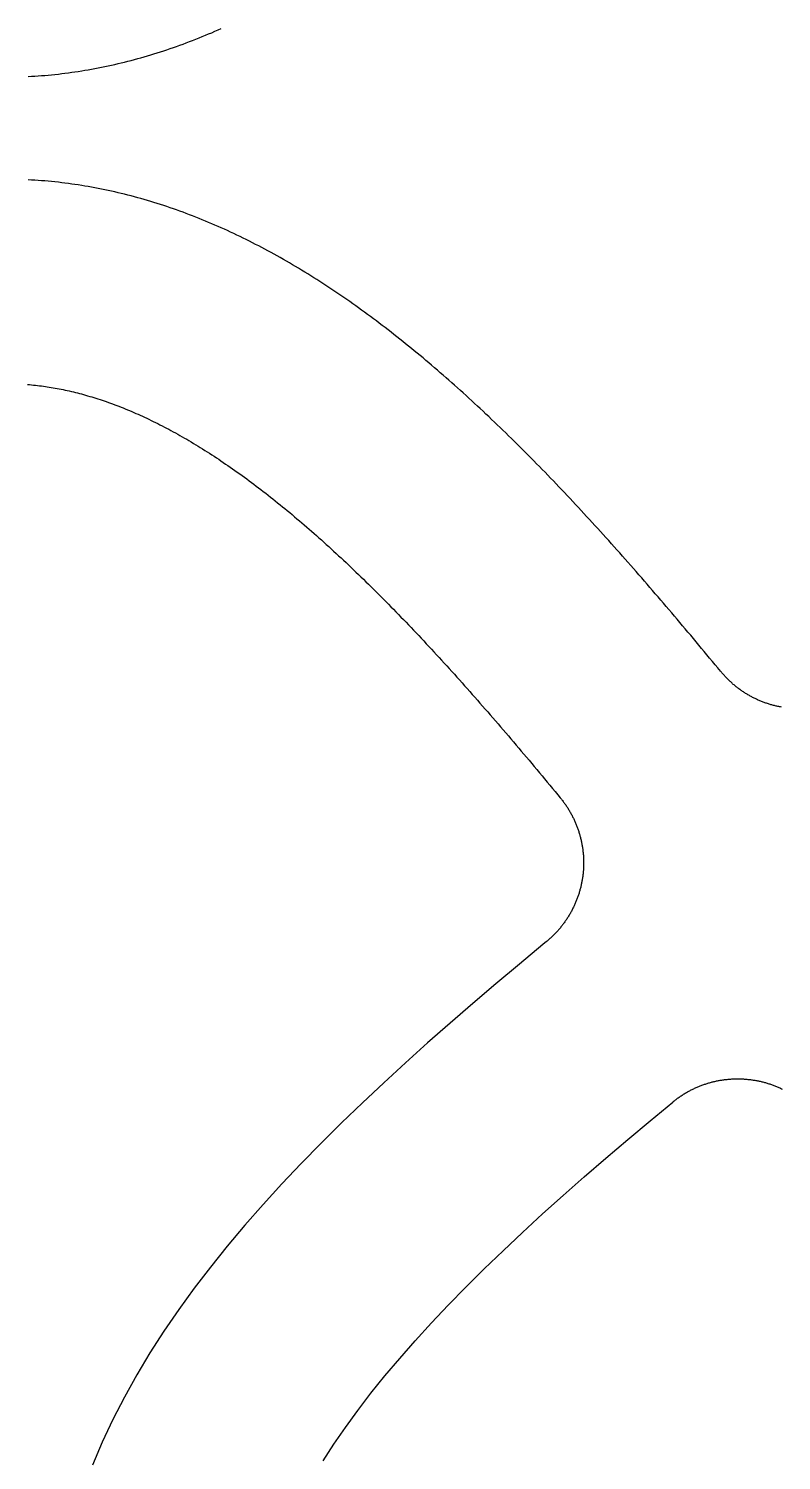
# Model space of a CAD drawing. Header units: millimetres. Extents: x 0 to 12, y 0 to 22.
# Drawn here: x 3.05 to 4.525, y 5.39 to 8.195 of the extents above; entities that cross this region are included whole.
import ezdxf

# ---------------------------------------------------------------- set-up
doc = ezdxf.new("R2010")
doc.units = ezdxf.units.MM
doc.layers.add('CUT_HOLE', color=3, linetype='Continuous')

msp = doc.modelspace()

# ---------------------------------------------------------------- linework, layer by layer
at = {"layer": 'CUT_HOLE'}
for points in [[(3.0493, 8.1013), (3.0558, 8.1016), (3.0624, 8.102), (3.069, 8.1025), (3.0755, 8.103), (3.0821, 8.1035), (3.0886, 8.1041), (3.0952, 8.1047), (3.1017, 8.1054), (3.1083, 8.1061), (3.1148, 8.1069), (3.1213, 8.1077), (3.1279, 8.1085), (3.1344, 8.1094), (3.1409, 8.1103), (3.1474, 8.1113), (3.154, 8.1123), (3.1605, 8.1134), (3.167, 8.1145), (3.1735, 8.1157), (3.18, 8.1169), (3.1864, 8.1181), (3.1929, 8.1194), (3.1994, 8.1207), (3.2059, 8.1221), (3.2123, 8.1235), (3.2188, 8.1249), (3.2252, 8.1264), (3.2317, 8.128), (3.2381, 8.1295), (3.2445, 8.1312), (3.2509, 8.1328), (3.2574, 8.1345), (3.2638, 8.1363), (3.2702, 8.138), (3.2766, 8.1399), (3.2829, 8.1417), (3.2893, 8.1436), (3.2957, 8.1456), (3.302, 8.1475), (3.3084, 8.1496), (3.3147, 8.1516), (3.3211, 8.1537), (3.3274, 8.1559), (3.3337, 8.158), (3.34, 8.1603), (3.3463, 8.1625), (3.3526, 8.1648), (3.3589, 8.1671), (3.3651, 8.1695), (3.3714, 8.1719), (3.3777, 8.1744), (3.3839, 8.1768), (3.3901, 8.1794), (3.3964, 8.1819), (3.4026, 8.1845), (3.4088, 8.1871), (3.415, 8.1898), (3.4212, 8.1925), (3.4274, 8.1952)], [(4.525, 6.8657), (4.5233, 6.866), (4.5216, 6.8663), (4.5199, 6.8667), (4.5182, 6.867), (4.5164, 6.8674), (4.5147, 6.8678), (4.513, 6.8682), (4.5113, 6.8687), (4.5096, 6.8691), (4.5079, 6.8696), (4.5062, 6.87), (4.5045, 6.8705), (4.5029, 6.871), (4.5012, 6.8715), (4.4995, 6.8721), (4.4978, 6.8726), (4.4962, 6.8732), (4.4945, 6.8737), (4.4929, 6.8743), (4.4912, 6.8749), (4.4896, 6.8755), (4.4879, 6.8762), (4.4863, 6.8768), (4.4847, 6.8775), (4.4831, 6.8782), (4.4814, 6.8789), (4.4798, 6.8796), (4.4782, 6.8803), (4.4766, 6.881), (4.475, 6.8818), (4.4735, 6.8825), (4.4719, 6.8833), (4.4703, 6.8841), (4.4687, 6.8849), (4.4672, 6.8857), (4.4656, 6.8865), (4.4641, 6.8874), (4.4626, 6.8882), (4.461, 6.8891), (4.4595, 6.89), (4.458, 6.8909), (4.4565, 6.8918), (4.455, 6.8927), (4.4535, 6.8936), (4.4521, 6.8946), (4.4506, 6.8955), (4.4491, 6.8965), (4.4477, 6.8975), (4.4462, 6.8985), (4.4448, 6.8995), (4.4434, 6.9005), (4.4419, 6.9016), (4.4405, 6.9026), (4.4391, 6.9037), (4.4378, 6.9048), (4.4364, 6.9058), (4.435, 6.9069), (4.4336, 6.908), (4.4323, 6.9092), (4.4309, 6.9103), (4.4296, 6.9114), (4.4283, 6.9126), (4.427, 6.9138), (4.4257, 6.915), (4.4244, 6.9161), (4.4231, 6.9173), (4.4218, 6.9186), (4.4206, 6.9198), (4.4193, 6.921), (4.4181, 6.9223), (4.4169, 6.9235), (4.4157, 6.9248), (4.4145, 6.9261), (4.4133, 6.9274), (4.4121, 6.9287), (4.4109, 6.93), (4.4098, 6.9313), (4.4086, 6.9326), (4.4075, 6.934), (4.4064, 6.9353), (4.4064, 6.9353), (4.4064, 6.9353), (4.4063, 6.9354), (4.4063, 6.9354), (4.4063, 6.9354), (4.4063, 6.9354), (4.4063, 6.9354), (4.4063, 6.9354), (4.4063, 6.9354), (4.4063, 6.9355), (4.4062, 6.9355), (4.4062, 6.9355), (4.4062, 6.9355), (4.4062, 6.9355), (4.4062, 6.9355), (4.4062, 6.9355), (4.4062, 6.9356), (4.4062, 6.9356), (4.4061, 6.9356), (4.4061, 6.9356), (4.4061, 6.9356), (4.4061, 6.9356), (4.4061, 6.9357), (4.4061, 6.9357), (4.4061, 6.9357), (4.4061, 6.9357), (4.406, 6.9357), (4.406, 6.9357), (4.406, 6.9357), (4.406, 6.9358), (4.406, 6.9358), (4.406, 6.9358), (4.406, 6.9358), (4.406, 6.9358), (4.4059, 6.9358), (4.4059, 6.9358), (4.4059, 6.9359), (4.4059, 6.9359), (4.4059, 6.9359), (4.4059, 6.9359), (4.4059, 6.9359), (4.4059, 6.9359), (4.4058, 6.936), (4.4058, 6.936), (4.4058, 6.936), (4.4058, 6.936), (4.4058, 6.936), (4.4058, 6.936), (4.4058, 6.936), (4.4058, 6.9361), (4.4057, 6.9361), (4.4057, 6.9361), (4.4057, 6.9361), (4.4057, 6.9361), (4.4057, 6.9361), (4.4057, 6.9361), (4.4057, 6.9362), (4.4057, 6.9362), (4.4056, 6.9362), (4.4056, 6.9362), (4.4056, 6.9362), (4.4056, 6.9362), (4.4056, 6.9363), (4.4056, 6.9363), (4.4056, 6.9363), (4.4056, 6.9363), (4.4055, 6.9363), (4.4055, 6.9363), (4.4055, 6.9363), (4.4055, 6.9364), (4.4055, 6.9364), (4.4055, 6.9364), (4.4055, 6.9364), (4.4055, 6.9364), (4.4054, 6.9364), (4.4054, 6.9364), (4.4054, 6.9365), (4.4054, 6.9365), (4.4054, 6.9365), (4.4054, 6.9365), (4.4054, 6.9365), (4.4054, 6.9365), (4.4053, 6.9366), (4.4053, 6.9366), (4.4053, 6.9366), (4.4053, 6.9366), (4.4053, 6.9366), (4.4053, 6.9366), (4.4053, 6.9366), (4.4053, 6.9367), (4.4053, 6.9367), (4.4052, 6.9367), (4.4052, 6.9367), (4.4052, 6.9367), (4.4052, 6.9367), (4.4052, 6.9367), (4.4052, 6.9368), (4.4052, 6.9368), (4.4052, 6.9368), (4.4051, 6.9368), (4.4051, 6.9368), (4.4051, 6.9368), (4.4051, 6.9369), (4.4051, 6.9369), (4.4051, 6.9369), (4.4051, 6.9369), (4.4051, 6.9369), (4.405, 6.9369), (4.405, 6.9369), (4.405, 6.937), (4.405, 6.937), (4.405, 6.937), (4.405, 6.937), (4.405, 6.937), (4.405, 6.937), (4.4049, 6.9371), (4.4049, 6.9371), (4.4049, 6.9371), (4.4049, 6.9371), (4.4049, 6.9371), (4.4049, 6.9371), (4.4049, 6.9371), (4.4049, 6.9372), (4.4048, 6.9372), (4.4048, 6.9372), (4.4048, 6.9372), (4.4048, 6.9372), (4.4048, 6.9372), (4.4048, 6.9372), (4.4048, 6.9373), (4.4048, 6.9373), (4.4047, 6.9373), (4.4047, 6.9373), (4.4047, 6.9373), (4.4047, 6.9373), (4.4047, 6.9374), (4.4047, 6.9374), (4.4047, 6.9374), (4.4047, 6.9374), (4.4046, 6.9374), (4.4046, 6.9374), (4.4046, 6.9374), (4.4046, 6.9375), (4.4046, 6.9375), (4.4046, 6.9375), (4.4046, 6.9375), (4.4046, 6.9375), (4.4045, 6.9375), (4.4045, 6.9375), (4.4045, 6.9376), (4.4045, 6.9376), (4.4045, 6.9376), (4.4045, 6.9376), (4.4045, 6.9376), (4.4045, 6.9376), (4.4044, 6.9377), (4.4044, 6.9377), (4.4044, 6.9377), (4.4044, 6.9377), (4.4044, 6.9377), (4.4044, 6.9377), (4.4044, 6.9377), (4.4044, 6.9378), (4.4043, 6.9378), (4.4043, 6.9378), (4.4043, 6.9378), (4.4043, 6.9378), (4.4043, 6.9378), (4.4043, 6.9378), (4.4043, 6.9379), (4.4043, 6.9379), (4.4042, 6.9379), (4.4042, 6.9379), (4.4042, 6.9379), (4.4042, 6.9379), (4.4042, 6.938), (4.4042, 6.938), (4.4042, 6.938), (4.4042, 6.938), (4.4041, 6.938), (4.4041, 6.938), (4.4041, 6.938), (4.4041, 6.9381), (4.4041, 6.9381), (4.4041, 6.9381), (4.4041, 6.9381), (4.4041, 6.9381), (4.404, 6.9381), (4.404, 6.9381), (4.404, 6.9382), (4.404, 6.9382), (4.404, 6.9382), (4.404, 6.9382), (4.404, 6.9382), (4.404, 6.9382), (4.404, 6.9383), (4.4039, 6.9383), (4.4039, 6.9383), (4.4039, 6.9383), (4.4039, 6.9383), (4.4039, 6.9383), (4.4039, 6.9383), (4.4039, 6.9384), (4.4039, 6.9384), (4.4038, 6.9384), (4.4038, 6.9384), (4.4038, 6.9384), (4.4038, 6.9384), (4.4038, 6.9384), (4.4038, 6.9385), (4.4038, 6.9385), (4.4038, 6.9385), (4.4037, 6.9385), (4.4037, 6.9385), (4.4037, 6.9385), (4.4037, 6.9386), (4.4037, 6.9386), (4.4037, 6.9386), (4.4037, 6.9386), (4.4037, 6.9386), (4.4036, 6.9386), (4.4036, 6.9386), (4.4036, 6.9387), (4.4036, 6.9387), (4.4036, 6.9387), (4.4036, 6.9387), (4.4036, 6.9387), (4.4036, 6.9387), (4.4035, 6.9387), (4.4035, 6.9388), (4.4035, 6.9388), (4.4035, 6.9388), (4.4035, 6.9388), (4.4035, 6.9388), (4.4035, 6.9388), (4.4035, 6.9389), (4.4034, 6.9389), (4.4034, 6.9389), (4.4034, 6.9389), (4.4034, 6.9389), (4.4034, 6.9389), (4.4034, 6.9389), (4.4034, 6.939), (4.4034, 6.939), (4.4033, 6.939), (4.4033, 6.939), (4.4033, 6.939), (4.4033, 6.939), (4.4033, 6.9391), (4.4033, 6.9391), (4.4033, 6.9391), (4.4033, 6.9391), (4.4032, 6.9391), (4.4032, 6.9391), (4.4032, 6.9391), (4.4032, 6.9392), (4.4032, 6.9392), (4.4032, 6.9392), (4.4032, 6.9392), (4.4032, 6.9392), (4.4031, 6.9392), (4.4031, 6.9392), (4.4031, 6.9393), (4.4031, 6.9393), (4.4031, 6.9393), (4.4031, 6.9393), (4.4031, 6.9393), (4.4031, 6.9393), (4.403, 6.9394), (4.403, 6.9394), (4.403, 6.9394), (4.403, 6.9394), (4.403, 6.9394), (4.403, 6.9394), (4.403, 6.9394), (4.403, 6.9395), (4.4029, 6.9395), (4.4029, 6.9395), (4.4029, 6.9395), (4.4029, 6.9395), (4.4029, 6.9395), (4.4029, 6.9395), (4.4029, 6.9396), (4.4029, 6.9396), (4.4028, 6.9396), (4.4028, 6.9396), (4.4028, 6.9396), (4.4028, 6.9396), (4.4028, 6.9397), (4.4028, 6.9397), (4.4028, 6.9397), (4.4028, 6.9397), (4.4027, 6.9397), (4.4027, 6.9397), (4.4027, 6.9397), (4.4027, 6.9398), (4.4027, 6.9398), (4.4027, 6.9398), (4.4027, 6.9398), (4.4027, 6.9398), (4.4026, 6.9398), (4.4026, 6.9398), (4.4026, 6.9399), (4.4026, 6.9399), (4.4026, 6.9399), (4.4026, 6.9399), (4.4026, 6.9399), (4.4026, 6.9399), (4.4026, 6.94), (4.4025, 6.94), (4.4025, 6.94), (4.4025, 6.94), (4.4025, 6.94), (4.4025, 6.94), (4.4025, 6.94), (4.4025, 6.9401), (4.4025, 6.9401), (4.4024, 6.9401), (4.4024, 6.9401), (4.4024, 6.9401), (4.4024, 6.9401), (4.4024, 6.9401), (4.4024, 6.9402), (4.4024, 6.9402), (4.4024, 6.9402), (4.4023, 6.9402), (4.4023, 6.9402), (4.4023, 6.9402), (4.4023, 6.9403), (4.4023, 6.9403), (4.4023, 6.9403), (4.4023, 6.9403), (4.4023, 6.9403), (4.4022, 6.9403), (4.4022, 6.9403), (4.4022, 6.9404), (4.4022, 6.9404), (4.4022, 6.9404), (4.4022, 6.9404), (4.4022, 6.9404), (4.4022, 6.9404), (4.4021, 6.9404), (4.4021, 6.9405), (4.4021, 6.9405), (4.4021, 6.9405), (4.4021, 6.9405), (4.4021, 6.9405), (4.4021, 6.9405), (4.4021, 6.9406), (4.402, 6.9406), (4.402, 6.9406), (4.402, 6.9406), (4.402, 6.9406), (4.402, 6.9406), (4.402, 6.9406), (4.402, 6.9407), (4.402, 6.9407), (4.4019, 6.9407), (4.4019, 6.9407), (4.4019, 6.9407), (4.4019, 6.9407), (4.4019, 6.9407), (4.4019, 6.9408), (4.4019, 6.9408), (4.4019, 6.9408), (4.4018, 6.9408), (4.4018, 6.9408), (4.4018, 6.9408), (4.4018, 6.9409), (4.4018, 6.9409), (4.4018, 6.9409), (4.4018, 6.9409), (4.4018, 6.9409), (4.4017, 6.9409), (4.4017, 6.9409), (4.4017, 6.941), (4.4017, 6.941), (4.4017, 6.941), (4.4017, 6.941), (4.4017, 6.941), (4.4017, 6.941), (4.4016, 6.941), (4.4016, 6.9411), (4.4016, 6.9411), (4.4016, 6.9411), (4.4016, 6.9411), (4.4016, 6.9411), (4.4016, 6.9411), (4.4016, 6.9412), (4.4015, 6.9412), (4.4015, 6.9412), (4.4015, 6.9412), (4.4015, 6.9412), (4.4015, 6.9412), (4.4015, 6.9412), (4.4015, 6.9413), (4.4015, 6.9413), (4.4014, 6.9413), (4.4014, 6.9413), (4.4014, 6.9413), (4.4014, 6.9413), (4.4014, 6.9413), (4.4014, 6.9414), (4.4014, 6.9414), (4.4014, 6.9414), (4.4013, 6.9414), (4.4013, 6.9414), (4.4013, 6.9414), (4.4013, 6.9415), (4.4013, 6.9415), (4.4013, 6.9415), (4.4013, 6.9415), (4.4013, 6.9415), (4.4012, 6.9415), (4.4012, 6.9415), (4.4012, 6.9416), (4.4012, 6.9416), (4.4012, 6.9416), (4.4012, 6.9416), (4.4012, 6.9416), (4.4012, 6.9416), (4.4012, 6.9417), (4.4011, 6.9417), (4.4011, 6.9417), (4.4011, 6.9417), (4.4011, 6.9417), (4.4011, 6.9417), (4.4011, 6.9417), (4.4011, 6.9418), (4.4011, 6.9418), (4.401, 6.9418), (4.401, 6.9418), (4.401, 6.9418), (4.401, 6.9418), (4.401, 6.9418), (4.401, 6.9419), (4.401, 6.9419), (4.401, 6.9419), (4.4009, 6.9419), (4.4009, 6.9419), (4.4009, 6.9419), (4.4009, 6.942), (4.4009, 6.942), (4.4009, 6.942), (4.4009, 6.942), (4.4009, 6.942), (4.4008, 6.942), (4.4008, 6.942), (4.4008, 6.9421), (4.4008, 6.9421), (4.4008, 6.9421), (4.4008, 6.9421), (4.4008, 6.9421), (4.4008, 6.9421), (4.4007, 6.9421), (4.4007, 6.9422), (4.4007, 6.9422), (4.4007, 6.9422), (4.4007, 6.9422), (4.4007, 6.9422), (4.4007, 6.9422), (4.4007, 6.9423), (4.4006, 6.9423), (4.4006, 6.9423), (4.4006, 6.9423), (4.4006, 6.9423), (4.4006, 6.9423), (4.4006, 6.9423), (4.4006, 6.9424), (4.4006, 6.9424), (4.4005, 6.9424), (4.4005, 6.9424), (4.4005, 6.9424), (4.4005, 6.9424), (4.4005, 6.9424), (4.4005, 6.9425), (4.4005, 6.9425), (4.4005, 6.9425), (4.4004, 6.9425), (4.4004, 6.9425), (4.4004, 6.9425), (4.4004, 6.9425), (4.4004, 6.9425), (4.3951, 6.9489), (4.3898, 6.9553), (4.3845, 6.9618), (4.3792, 6.9681), (4.3739, 6.9745), (4.3686, 6.9809), (4.3633, 6.9873), (4.358, 6.9937), (4.3527, 7), (4.3474, 7.0064), (4.342, 7.0127), (4.3367, 7.019), (4.3314, 7.0253), (4.3261, 7.0316), (4.3208, 7.038), (4.3154, 7.0442), (4.3101, 7.0505), (4.3048, 7.0568), (4.2994, 7.0631), (4.2941, 7.0693), (4.2887, 7.0755), (4.2834, 7.0818), (4.278, 7.088), (4.2727, 7.0942), (4.2673, 7.1004), (4.262, 7.1066), (4.2566, 7.1128), (4.2513, 7.1189), (4.2459, 7.1251), (4.2405, 7.1312), (4.2352, 7.1373), (4.2298, 7.1434), (4.2244, 7.1495), (4.2191, 7.1556), (4.2137, 7.1617), (4.2083, 7.1678), (4.2029, 7.1738), (4.1975, 7.1798), (4.1921, 7.1859), (4.1868, 7.1919), (4.1814, 7.1979), (4.176, 7.2038), (4.1706, 7.2098), (4.1652, 7.2158), (4.1597, 7.2217), (4.1543, 7.2276), (4.1489, 7.2335), (4.1435, 7.2394), (4.1381, 7.2453), (4.1327, 7.2511), (4.1272, 7.257), (4.1218, 7.2628), (4.1164, 7.2686), (4.1109, 7.2744), (4.1055, 7.2802), (4.1001, 7.286), (4.0946, 7.2917), (4.0892, 7.2974), (4.0837, 7.3032), (4.0783, 7.3089), (4.0728, 7.3145), (4.0673, 7.3202), (4.0619, 7.3258), (4.0564, 7.3315), (4.0509, 7.3371), (4.0455, 7.3427), (4.04, 7.3482), (4.0345, 7.3538), (4.029, 7.3593), (4.0235, 7.3648), (4.018, 7.3703), (4.0125, 7.3758), (4.007, 7.3813), (4.0015, 7.3867), (3.996, 7.3921), (3.9905, 7.3975), (3.985, 7.4029), (3.9794, 7.4083), (3.9739, 7.4136), (3.9684, 7.419), (3.9628, 7.4243), (3.9573, 7.4295), (3.9518, 7.4348), (3.9462, 7.44), (3.9406, 7.4453), (3.9351, 7.4505), (3.9295, 7.4556), (3.924, 7.4608), (3.9184, 7.4659), (3.9128, 7.471), (3.9072, 7.4761), (3.9016, 7.4812), (3.896, 7.4862), (3.8904, 7.4913), (3.8848, 7.4963), (3.8792, 7.5012), (3.8736, 7.5062), (3.868, 7.5111), (3.8624, 7.516), (3.8567, 7.5209), (3.8511, 7.5258), (3.8455, 7.5306), (3.8398, 7.5355), (3.8342, 7.5403), (3.8285, 7.545), (3.8229, 7.5498), (3.8172, 7.5545), (3.8115, 7.5592), (3.8058, 7.5639), (3.8001, 7.5685), (3.7945, 7.5731), (3.7888, 7.5777), (3.7831, 7.5823), (3.7773, 7.5868), (3.7716, 7.5914), (3.7659, 7.5959), (3.7602, 7.6003), (3.7544, 7.6048), (3.7487, 7.6092), (3.7429, 7.6136), (3.7372, 7.618), (3.7314, 7.6223), (3.7257, 7.6266), (3.7199, 7.6309), (3.7141, 7.6352), (3.7083, 7.6394), (3.7025, 7.6436), (3.6967, 7.6478), (3.6909, 7.6519), (3.6851, 7.6561), (3.6793, 7.6602), (3.6734, 7.6642), (3.6676, 7.6683), (3.6618, 7.6723), (3.6559, 7.6763), (3.65, 7.6802), (3.6442, 7.6841), (3.6383, 7.688), (3.6324, 7.6919), (3.6265, 7.6957), (3.6206, 7.6995), (3.6147, 7.7033), (3.6088, 7.7071), (3.6029, 7.7108), (3.5969, 7.7145), (3.591, 7.7181), (3.585, 7.7218), (3.5791, 7.7254), (3.5731, 7.7289), (3.5672, 7.7325), (3.5612, 7.736), (3.5552, 7.7394), (3.5492, 7.7429), (3.5432, 7.7463), (3.5372, 7.7497), (3.5311, 7.753), (3.5251, 7.7563), (3.5191, 7.7596), (3.513, 7.7629), (3.507, 7.7661), (3.5009, 7.7692), (3.4948, 7.7724), (3.4887, 7.7755), (3.4826, 7.7786), (3.4765, 7.7816), (3.4704, 7.7847), (3.4643, 7.7876), (3.4582, 7.7906), (3.452, 7.7935), (3.4459, 7.7964), (3.4397, 7.7992), (3.4336, 7.802), (3.4274, 7.8048), (3.4212, 7.8075), (3.415, 7.8102), (3.4088, 7.8129), (3.4026, 7.8155), (3.3964, 7.8181), (3.3901, 7.8206), (3.3839, 7.8232), (3.3777, 7.8256), (3.3714, 7.8281), (3.3651, 7.8305), (3.3589, 7.8329), (3.3526, 7.8352), (3.3463, 7.8375), (3.34, 7.8397), (3.3337, 7.842), (3.3274, 7.8441), (3.3211, 7.8463), (3.3147, 7.8484), (3.3084, 7.8504), (3.302, 7.8525), (3.2957, 7.8544), (3.2893, 7.8564), (3.2829, 7.8583), (3.2766, 7.8601), (3.2702, 7.862), (3.2638, 7.8637), (3.2574, 7.8655), (3.2509, 7.8672), (3.2445, 7.8688), (3.2381, 7.8705), (3.2317, 7.872), (3.2252, 7.8736), (3.2188, 7.8751), (3.2123, 7.8765), (3.2059, 7.8779), (3.1994, 7.8793), (3.1929, 7.8806), (3.1864, 7.8819), (3.18, 7.8831), (3.1735, 7.8843), (3.167, 7.8855), (3.1605, 7.8866), (3.154, 7.8877), (3.1474, 7.8887), (3.1409, 7.8897), (3.1344, 7.8906), (3.1279, 7.8915), (3.1213, 7.8923), (3.1148, 7.8931), (3.1083, 7.8939), (3.1017, 7.8946), (3.0952, 7.8953), (3.0886, 7.8959), (3.0821, 7.8965), (3.0755, 7.897), (3.069, 7.8975), (3.0624, 7.898), (3.0558, 7.8984), (3.0493, 7.8987)], [(3.048, 7.4979), (3.0518, 7.4976), (3.0557, 7.4972), (3.0596, 7.4968), (3.0634, 7.4964), (3.0673, 7.496), (3.0712, 7.4955), (3.075, 7.495), (3.0789, 7.4945), (3.0828, 7.4939), (3.0867, 7.4933), (3.0906, 7.4927), (3.0945, 7.4921), (3.0984, 7.4914), (3.1023, 7.4907), (3.1062, 7.49), (3.1101, 7.4892), (3.1141, 7.4885), (3.118, 7.4877), (3.1219, 7.4868), (3.1259, 7.486), (3.1298, 7.4851), (3.1338, 7.4842), (3.1377, 7.4832), (3.1417, 7.4822), (3.1457, 7.4812), (3.1497, 7.4802), (3.1537, 7.4792), (3.1577, 7.4781), (3.1617, 7.4769), (3.1657, 7.4758), (3.1697, 7.4746), (3.1738, 7.4734), (3.1778, 7.4722), (3.1819, 7.4709), (3.1859, 7.4696), (3.19, 7.4683), (3.1941, 7.467), (3.1981, 7.4656), (3.2022, 7.4642), (3.2063, 7.4627), (3.2104, 7.4613), (3.2145, 7.4598), (3.2187, 7.4582), (3.2228, 7.4567), (3.2269, 7.4551), (3.2311, 7.4535), (3.2353, 7.4518), (3.2394, 7.4501), (3.2436, 7.4484), (3.2478, 7.4467), (3.252, 7.4449), (3.2562, 7.4431), (3.2604, 7.4413), (3.2646, 7.4394), (3.2689, 7.4375), (3.2731, 7.4356), (3.2773, 7.4336), (3.2816, 7.4316), (3.2859, 7.4296), (3.2902, 7.4275), (3.2944, 7.4254), (3.2987, 7.4233), (3.303, 7.4212), (3.3073, 7.419), (3.3117, 7.4168), (3.316, 7.4145), (3.3203, 7.4123), (3.3247, 7.41), (3.329, 7.4076), (3.3334, 7.4053), (3.3378, 7.4029), (3.3422, 7.4004), (3.3466, 7.398), (3.3509, 7.3955), (3.3554, 7.3929), (3.3598, 7.3904), (3.3642, 7.3878), (3.3686, 7.3852), (3.3731, 7.3825), (3.3775, 7.3798), (3.382, 7.3771), (3.3864, 7.3743), (3.3909, 7.3716), (3.3954, 7.3687), (3.3999, 7.3659), (3.4044, 7.363), (3.4089, 7.3601), (3.4134, 7.3572), (3.4179, 7.3542), (3.4225, 7.3512), (3.427, 7.3482), (3.4315, 7.3451), (3.4361, 7.342), (3.4407, 7.3389), (3.4452, 7.3357), (3.4498, 7.3325), (3.4544, 7.3293), (3.459, 7.326), (3.4636, 7.3228), (3.4682, 7.3194), (3.4728, 7.3161), (3.4774, 7.3127), (3.482, 7.3093), (3.4867, 7.3059), (3.4913, 7.3024), (3.4959, 7.2989), (3.5006, 7.2954), (3.5052, 7.2918), (3.5099, 7.2882), (3.5146, 7.2846), (3.5193, 7.281), (3.5239, 7.2773), (3.5286, 7.2736), (3.5333, 7.2698), (3.538, 7.2661), (3.5427, 7.2623), (3.5475, 7.2584), (3.5522, 7.2546), (3.5569, 7.2507), (3.5616, 7.2468), (3.5664, 7.2428), (3.5711, 7.2388), (3.5759, 7.2348), (3.5806, 7.2308), (3.5854, 7.2267), (3.5901, 7.2226), (3.5949, 7.2185), (3.5997, 7.2144), (3.6045, 7.2102), (3.6093, 7.206), (3.6141, 7.2018), (3.6189, 7.1975), (3.6237, 7.1932), (3.6285, 7.1889), (3.6333, 7.1846), (3.6381, 7.1802), (3.6429, 7.1758), (3.6477, 7.1714), (3.6526, 7.1669), (3.6574, 7.1624), (3.6623, 7.1579), (3.6671, 7.1534), (3.672, 7.1488), (3.6768, 7.1443), (3.6817, 7.1397), (3.6865, 7.135), (3.6914, 7.1304), (3.6963, 7.1257), (3.7012, 7.121), (3.706, 7.1162), (3.7109, 7.1115), (3.7158, 7.1067), (3.7207, 7.1018), (3.7256, 7.097), (3.7305, 7.0921), (3.7354, 7.0873), (3.7403, 7.0823), (3.7452, 7.0774), (3.7502, 7.0725), (3.7551, 7.0675), (3.76, 7.0625), (3.7649, 7.0574), (3.7699, 7.0524), (3.7748, 7.0473), (3.7797, 7.0422), (3.7847, 7.0371), (3.7896, 7.0319), (3.7946, 7.0268), (3.7995, 7.0216), (3.8045, 7.0163), (3.8095, 7.0111), (3.8144, 7.0058), (3.8194, 7.0006), (3.8244, 6.9953), (3.8293, 6.9899), (3.8343, 6.9846), (3.8393, 6.9792), (3.8443, 6.9738), (3.8493, 6.9684), (3.8543, 6.963), (3.8593, 6.9576), (3.8643, 6.9521), (3.8692, 6.9466), (3.8743, 6.9411), (3.8793, 6.9356), (3.8843, 6.93), (3.8893, 6.9245), (3.8943, 6.9189), (3.8993, 6.9133), (3.9043, 6.9076), (3.9094, 6.902), (3.9144, 6.8963), (3.9194, 6.8907), (3.9244, 6.885), (3.9295, 6.8793), (3.9345, 6.8735), (3.9395, 6.8678), (3.9446, 6.862), (3.9496, 6.8562), (3.9547, 6.8504), (3.9597, 6.8446), (3.9648, 6.8388), (3.9698, 6.8329), (3.9749, 6.827), (3.9799, 6.8212), (3.985, 6.8153), (3.9901, 6.8093), (3.9951, 6.8034), (4.0002, 6.7975), (4.0053, 6.7915), (4.0104, 6.7855), (4.0154, 6.7795), (4.0205, 6.7735), (4.0256, 6.7675), (4.0307, 6.7615), (4.0358, 6.7554), (4.0408, 6.7494), (4.0459, 6.7433), (4.051, 6.7372), (4.0561, 6.7311), (4.0612, 6.725), (4.0663, 6.7188), (4.0714, 6.7127), (4.0765, 6.7066), (4.0816, 6.7004), (4.0867, 6.6942), (4.0918, 6.688), (4.093, 6.6867), (4.0941, 6.6853), (4.0951, 6.6839), (4.0962, 6.6825), (4.0973, 6.6811), (4.0983, 6.6797), (4.0994, 6.6783), (4.1004, 6.6769), (4.1014, 6.6754), (4.1024, 6.674), (4.1034, 6.6725), (4.1044, 6.6711), (4.1053, 6.6696), (4.1063, 6.6681), (4.1072, 6.6667), (4.1081, 6.6652), (4.1091, 6.6637), (4.1099, 6.6621), (4.1108, 6.6606), (4.1117, 6.6591), (4.1126, 6.6576), (4.1134, 6.656), (4.1142, 6.6545), (4.115, 6.6529), (4.1158, 6.6514), (4.1166, 6.6498), (4.1174, 6.6482), (4.1182, 6.6466), (4.1189, 6.645), (4.1197, 6.6435), (4.1204, 6.6419), (4.1211, 6.6402), (4.1218, 6.6386), (4.1224, 6.637), (4.1231, 6.6354), (4.1238, 6.6338), (4.1244, 6.6321), (4.125, 6.6305), (4.1256, 6.6288), (4.1262, 6.6272), (4.1268, 6.6255), (4.1273, 6.6238), (4.1279, 6.6222), (4.1284, 6.6205), (4.1289, 6.6188), (4.1294, 6.6171), (4.1299, 6.6155), (4.1304, 6.6138), (4.1309, 6.6121), (4.1313, 6.6104), (4.1317, 6.6087), (4.1321, 6.607), (4.1325, 6.6052), (4.1329, 6.6035), (4.1333, 6.6018), (4.1336, 6.6001), (4.134, 6.5984), (4.1343, 6.5966), (4.1346, 6.5949), (4.1349, 6.5932), (4.1352, 6.5915), (4.1354, 6.5897), (4.1357, 6.588), (4.1359, 6.5862), (4.1361, 6.5845), (4.1363, 6.5828), (4.1365, 6.581), (4.1367, 6.5793), (4.1368, 6.5775), (4.137, 6.5758), (4.1371, 6.574), (4.1372, 6.5723), (4.1373, 6.5705), (4.1374, 6.5687), (4.1375, 6.567), (4.1375, 6.5652), (4.1375, 6.5635), (4.1375, 6.5617), (4.1375, 6.56), (4.1375, 6.5582), (4.1375, 6.5565), (4.1375, 6.5547), (4.1374, 6.5529), (4.1373, 6.5512), (4.1372, 6.5494), (4.1371, 6.5477), (4.137, 6.5459), (4.1369, 6.5442), (4.1367, 6.5424), (4.1365, 6.5407), (4.1364, 6.5389), (4.1362, 6.5372), (4.1359, 6.5355), (4.1357, 6.5337), (4.1355, 6.532), (4.1352, 6.5302), (4.1349, 6.5285), (4.1346, 6.5268), (4.1343, 6.525), (4.134, 6.5233), (4.1337, 6.5216), (4.1333, 6.5199), (4.133, 6.5182), (4.1326, 6.5164), (4.1322, 6.5147), (4.1318, 6.513), (4.1313, 6.5113), (4.1309, 6.5096), (4.1304, 6.5079), (4.13, 6.5062), (4.1295, 6.5045), (4.129, 6.5029), (4.1285, 6.5012), (4.1279, 6.4995), (4.1274, 6.4978), (4.1268, 6.4962), (4.1263, 6.4945), (4.1257, 6.4929), (4.1251, 6.4912), (4.1245, 6.4896), (4.1238, 6.4879), (4.1232, 6.4863), (4.1225, 6.4847), (4.1218, 6.4831), (4.1211, 6.4814), (4.1204, 6.4798), (4.1197, 6.4782), (4.119, 6.4766), (4.1182, 6.475), (4.1175, 6.4735), (4.1167, 6.4719), (4.1159, 6.4703), (4.1151, 6.4687), (4.1143, 6.4672), (4.1135, 6.4656), (4.1126, 6.4641), (4.1118, 6.4626), (4.1109, 6.461), (4.11, 6.4595), (4.1091, 6.458), (4.1082, 6.4565), (4.1073, 6.455), (4.1064, 6.4535), (4.1054, 6.4521), (4.1045, 6.4506), (4.1035, 6.4491), (4.1025, 6.4477), (4.1015, 6.4462), (4.1005, 6.4448), (4.0995, 6.4434), (4.0984, 6.4419), (4.0974, 6.4405), (4.0963, 6.4391), (4.0952, 6.4378), (4.0942, 6.4364), (4.0931, 6.435), (4.092, 6.4336), (4.0908, 6.4323), (4.0897, 6.4309), (4.0886, 6.4296), (4.0874, 6.4283), (4.0862, 6.427), (4.085, 6.4257), (4.0839, 6.4244), (4.0827, 6.4231), (4.0814, 6.4218), (4.0802, 6.4206), (4.079, 6.4193), (4.0777, 6.4181), (4.0765, 6.4169), (4.0752, 6.4157), (4.0739, 6.4145), (4.0726, 6.4133), (4.0713, 6.4121), (4.07, 6.4109), (4.0687, 6.4098), (4.0674, 6.4086), (4.066, 6.4075), (4.0647, 6.4064), (4.0647, 6.4064), (4.0577, 6.4006), (4.0576, 6.4005), (4.0575, 6.4004), (4.0575, 6.4004), (4.0116, 6.3623), (3.9658, 6.3239), (3.9205, 6.2854), (3.8759, 6.2467), (3.8318, 6.2079), (3.7884, 6.169), (3.7458, 6.1299), (3.7041, 6.0906), (3.6631, 6.0512), (3.6232, 6.0115), (3.5842, 5.9717), (3.5463, 5.9316), (3.5095, 5.8913), (3.4739, 5.8507), (3.4394, 5.8098), (3.4063, 5.7687), (3.3745, 5.7272), (3.3441, 5.6853), (3.3151, 5.6431), (3.2877, 5.6005), (3.2618, 5.5574), (3.2376, 5.5139), (3.2151, 5.47), (3.1944, 5.4256), (3.1755, 5.3807)], [(3.6273, 5.3891), (3.6482, 5.4216), (3.6708, 5.4546), (3.695, 5.4879), (3.7208, 5.5215), (3.7482, 5.5555), (3.7771, 5.5898), (3.8074, 5.6244), (3.8392, 5.6592), (3.8724, 5.6943), (3.907, 5.7296), (3.9428, 5.7651), (3.9798, 5.8008), (4.018, 5.8367), (4.0573, 5.8728), (4.0976, 5.909), (4.1389, 5.9453), (4.181, 5.9818), (4.224, 6.0185), (4.2678, 6.0552), (4.3121, 6.0919), (4.3133, 6.093), (4.3147, 6.0941), (4.3161, 6.0951), (4.3175, 6.0962), (4.3189, 6.0973), (4.3203, 6.0983), (4.3217, 6.0994), (4.3231, 6.1004), (4.3246, 6.1014), (4.326, 6.1024), (4.3275, 6.1034), (4.3289, 6.1044), (4.3304, 6.1053), (4.3319, 6.1063), (4.3333, 6.1072), (4.3348, 6.1081), (4.3363, 6.1091), (4.3379, 6.1099), (4.3394, 6.1108), (4.3409, 6.1117), (4.3424, 6.1126), (4.344, 6.1134), (4.3455, 6.1142), (4.3471, 6.115), (4.3486, 6.1158), (4.3502, 6.1166), (4.3518, 6.1174), (4.3534, 6.1182), (4.355, 6.1189), (4.3565, 6.1197), (4.3581, 6.1204), (4.3598, 6.1211), (4.3614, 6.1218), (4.363, 6.1224), (4.3646, 6.1231), (4.3662, 6.1238), (4.3679, 6.1244), (4.3695, 6.125), (4.3712, 6.1256), (4.3728, 6.1262), (4.3745, 6.1268), (4.3762, 6.1273), (4.3778, 6.1279), (4.3795, 6.1284), (4.3812, 6.1289), (4.3829, 6.1294), (4.3845, 6.1299), (4.3862, 6.1304), (4.3879, 6.1309), (4.3896, 6.1313), (4.3913, 6.1317), (4.393, 6.1321), (4.3948, 6.1325), (4.3965, 6.1329), (4.3982, 6.1333), (4.3999, 6.1336), (4.4016, 6.134), (4.4034, 6.1343), (4.4051, 6.1346), (4.4068, 6.1349), (4.4085, 6.1352), (4.4103, 6.1354), (4.412, 6.1357), (4.4138, 6.1359), (4.4155, 6.1361), (4.4172, 6.1363), (4.419, 6.1365), (4.4207, 6.1367), (4.4225, 6.1368), (4.4242, 6.137), (4.426, 6.1371), (4.4277, 6.1372), (4.4295, 6.1373), (4.4313, 6.1374), (4.433, 6.1375), (4.4348, 6.1375), (4.4365, 6.1375), (4.4383, 6.1375), (4.44, 6.1375), (4.4418, 6.1375), (4.4435, 6.1375), (4.4453, 6.1375), (4.4471, 6.1374), (4.4488, 6.1373), (4.4506, 6.1372), (4.4523, 6.1371), (4.4541, 6.137), (4.4558, 6.1369), (4.4576, 6.1367), (4.4593, 6.1365), (4.4611, 6.1364), (4.4628, 6.1362), (4.4645, 6.1359), (4.4663, 6.1357), (4.468, 6.1355), (4.4698, 6.1352), (4.4715, 6.1349), (4.4732, 6.1346), (4.475, 6.1343), (4.4767, 6.134), (4.4784, 6.1337), (4.4801, 6.1333), (4.4818, 6.133), (4.4836, 6.1326), (4.4853, 6.1322), (4.487, 6.1318), (4.4887, 6.1313), (4.4904, 6.1309), (4.4921, 6.1304), (4.4938, 6.13), (4.4955, 6.1295), (4.4971, 6.129), (4.4988, 6.1285), (4.5005, 6.1279), (4.5022, 6.1274), (4.5038, 6.1268), (4.5055, 6.1263), (4.5071, 6.1257), (4.5088, 6.1251), (4.5104, 6.1245), (4.5121, 6.1238), (4.5137, 6.1232), (4.5153, 6.1225), (4.5169, 6.1218), (4.5186, 6.1211), (4.5202, 6.1204), (4.5218, 6.1197), (4.5234, 6.119), (4.525, 6.1182), (4.5265, 6.1175)]]:
    msp.add_lwpolyline(points, dxfattribs=at)

doc.saveas('drawing.dxf')
